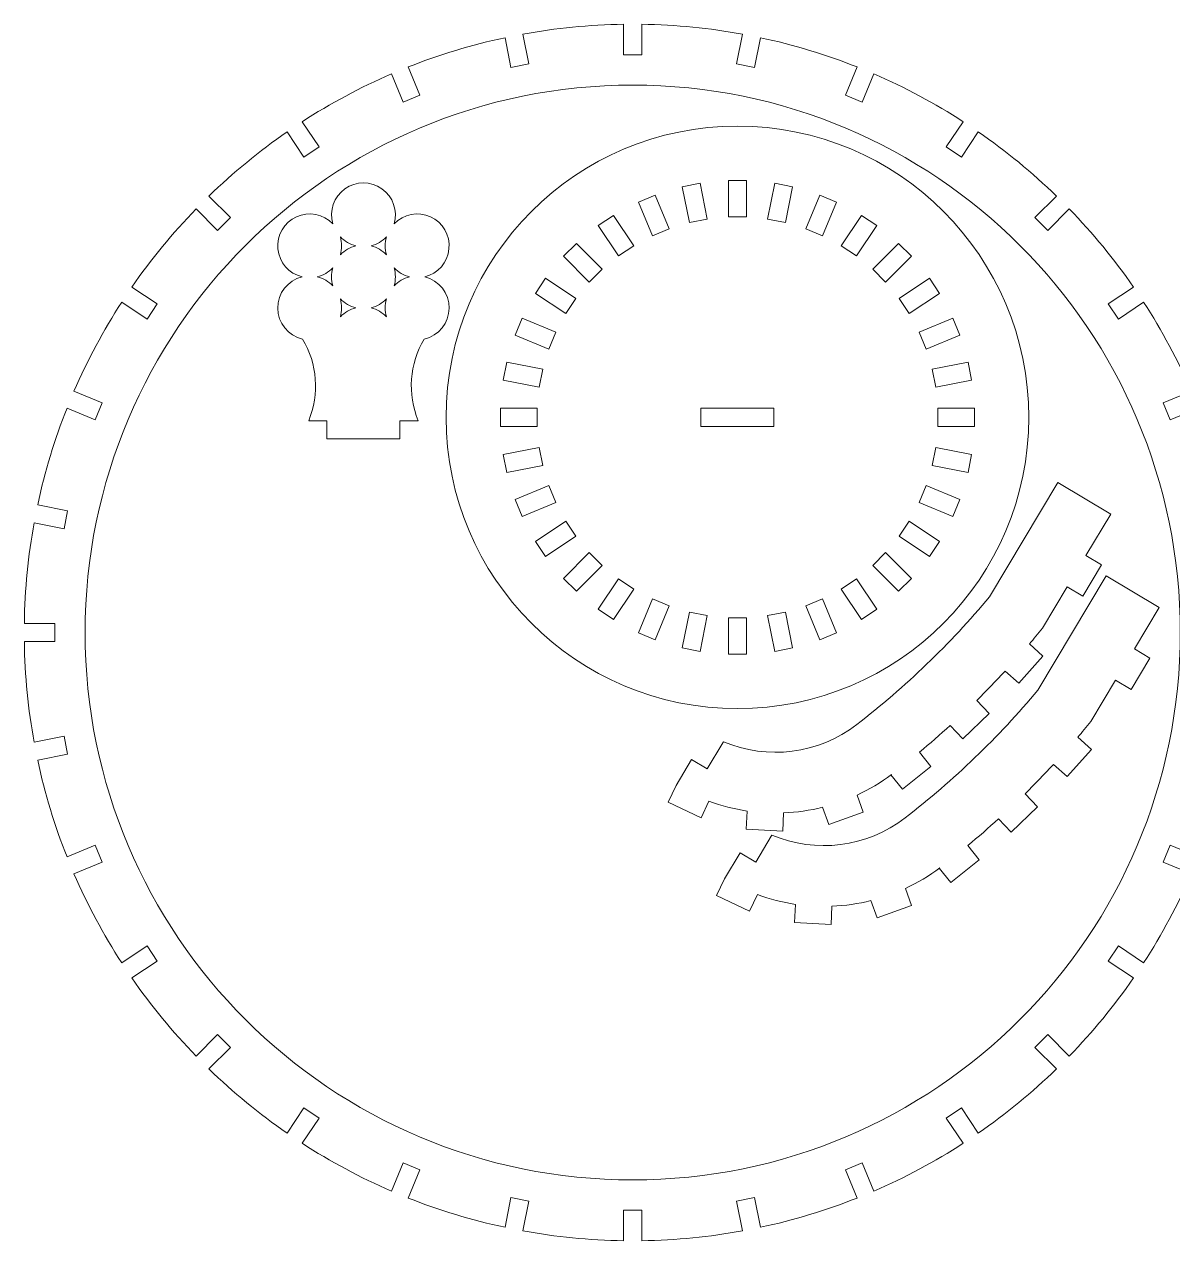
# Model space of a CAD drawing. Header units: millimetres. Extents: x -400 to 400, y -200 to 200.
# Drawn here: x -399.6 to -210.8, y -200.5 to -0.5 of the extents above; entities that cross this region are included whole.
import ezdxf

# ---------------------------------------------------------------- set-up
doc = ezdxf.new("R2010")
doc.units = ezdxf.units.MM
doc.header["$MEASUREMENT"] = 0
doc.layers.add('Camada 1', color=7, linetype='Continuous')

msp = doc.modelspace()

# ---------------------------------------------------------------- linework, layer by layer
at = {"layer": 'Camada 1', "lineweight": 20}
for points, knots in [([(-259.9249, -8.6344), (-259.9249, -8.6344), (-261.8439, -13.2672), (-261.8439, -13.2672), (-261.8439, -13.2672), (-261.8439, -13.2672), (-264.6155, -12.1191), (-264.6155, -12.1191), (-264.6155, -12.1191), (-264.6155, -12.1191), (-262.6961, -7.4853), (-262.6961, -7.4853), (-262.6961, -7.4853), (-267.8049, -5.4567), (-273.1205, -3.8369), (-278.6025, -2.6664), (-278.6025, -2.6664), (-278.6025, -2.6664), (-279.5798, -7.5798), (-279.5798, -7.5798), (-279.5798, -7.5798), (-279.5798, -7.5798), (-282.5222, -6.9945), (-282.5222, -6.9945), (-282.5222, -6.9945), (-282.5222, -6.9945), (-281.5455, -2.0843), (-281.5455, -2.0843), (-281.5455, -2.0843), (-286.9209, -1.1051), (-292.4462, -0.5555), (-298.0846, -0.4726), (-298.0846, -0.4726), (-298.0846, -0.4726), (-298.0846, -5.4618), (-298.0846, -5.4618), (-298.0846, -5.4618), (-298.0846, -5.4618), (-301.0846, -5.4618), (-301.0846, -5.4618), (-301.0846, -5.4618), (-301.0846, -5.4618), (-301.0846, -0.4726), (-301.0846, -0.4726), (-301.0846, -0.4726), (-306.7229, -0.5555), (-312.2482, -1.1051), (-317.6236, -2.0843), (-317.6236, -2.0843), (-317.6236, -2.0843), (-316.6469, -6.9945), (-316.6469, -6.9945), (-316.6469, -6.9945), (-316.6469, -6.9945), (-319.5893, -7.5798), (-319.5893, -7.5798), (-319.5893, -7.5798), (-319.5893, -7.5798), (-320.5666, -2.6665), (-320.5666, -2.6665), (-320.5666, -2.6665), (-326.0487, -3.8369), (-331.3642, -5.4567), (-336.473, -7.4853), (-336.473, -7.4853), (-336.473, -7.4853), (-334.5536, -12.1192), (-334.5536, -12.1192), (-334.5536, -12.1192), (-334.5536, -12.1192), (-337.3252, -13.2672), (-337.3252, -13.2672), (-337.3252, -13.2672), (-337.3252, -13.2672), (-339.2442, -8.6345), (-339.2442, -8.6345), (-339.2442, -8.6345), (-344.3635, -10.8485), (-349.2613, -13.4781), (-353.8948, -16.4807), (-353.8948, -16.4807), (-353.8948, -16.4807), (-351.1164, -20.6388), (-351.1164, -20.6388), (-351.1164, -20.6388), (-351.1164, -20.6388), (-353.6108, -22.3055), (-353.6108, -22.3055), (-353.6108, -22.3055), (-353.6108, -22.3055), (-356.3876, -18.1497), (-356.3876, -18.1497), (-356.3876, -18.1497), (-360.9578, -21.3095), (-365.252, -24.8401), (-369.2267, -28.6981), (-369.2267, -28.6981), (-369.2267, -28.6981), (-365.6989, -32.2259), (-365.6989, -32.2259), (-365.6989, -32.2259), (-365.6989, -32.2259), (-367.8202, -34.3473), (-367.8202, -34.3473), (-367.8202, -34.3473), (-367.8202, -34.3473), (-371.3481, -30.8195), (-371.3481, -30.8195), (-371.3481, -30.8195), (-375.206, -34.7942), (-378.7367, -39.0884), (-381.8965, -43.6586), (-381.8965, -43.6586), (-381.8965, -43.6586), (-377.7407, -46.4354), (-377.7407, -46.4354), (-377.7407, -46.4354), (-377.7407, -46.4354), (-379.4074, -48.9298), (-379.4074, -48.9298), (-379.4074, -48.9298), (-379.4074, -48.9298), (-383.5655, -46.1515), (-383.5655, -46.1515), (-383.5655, -46.1515), (-386.5681, -50.785), (-389.1977, -55.6827), (-391.4117, -60.802), (-391.4117, -60.802), (-391.4117, -60.802), (-386.7789, -62.721), (-386.7789, -62.721), (-386.7789, -62.721), (-386.7789, -62.721), (-387.927, -65.4926), (-387.927, -65.4926), (-387.927, -65.4926), (-387.927, -65.4926), (-392.5608, -63.5732), (-392.5608, -63.5732), (-392.5608, -63.5732), (-394.5894, -68.682), (-396.2092, -73.9976), (-397.3797, -79.4796), (-397.3797, -79.4796), (-397.3797, -79.4796), (-392.4663, -80.4569), (-392.4663, -80.4569), (-392.4663, -80.4569), (-392.4663, -80.4569), (-393.0516, -83.3993), (-393.0516, -83.3993), (-393.0516, -83.3993), (-393.0516, -83.3993), (-397.9618, -82.4226), (-397.9618, -82.4226), (-397.9618, -82.4226), (-398.941, -87.798), (-399.4906, -93.3233), (-399.5735, -98.9617), (-399.5735, -98.9617), (-399.5735, -98.9617), (-394.5843, -98.9617), (-394.5843, -98.9617), (-394.5843, -98.9617), (-394.5843, -98.9617), (-394.5843, -101.9617), (-394.5843, -101.9617), (-394.5843, -101.9617), (-394.5843, -101.9617), (-399.5735, -101.9617), (-399.5735, -101.9617), (-399.5735, -101.9617), (-399.4906, -107.6), (-398.941, -113.1253), (-397.9618, -118.5007), (-397.9618, -118.5007), (-397.9618, -118.5007), (-393.0516, -117.524), (-393.0516, -117.524), (-393.0516, -117.524), (-393.0516, -117.524), (-392.4663, -120.4664), (-392.4663, -120.4664), (-392.4663, -120.4664), (-392.4663, -120.4664), (-397.3796, -121.4437), (-397.3796, -121.4437), (-397.3796, -121.4437), (-396.2092, -126.9258), (-394.5894, -132.2413), (-392.5608, -137.3501), (-392.5608, -137.3501), (-392.5608, -137.3501), (-387.9269, -135.4307), (-387.9269, -135.4307), (-387.9269, -135.4307), (-387.9269, -135.4307), (-386.7789, -138.2023), (-386.7789, -138.2023), (-386.7789, -138.2023), (-386.7789, -138.2023), (-391.4116, -140.1213), (-391.4116, -140.1213), (-391.4116, -140.1213), (-389.1976, -145.2406), (-386.568, -150.1384), (-383.5654, -154.7719), (-383.5654, -154.7719), (-383.5654, -154.7719), (-379.4073, -151.9935), (-379.4073, -151.9935), (-379.4073, -151.9935), (-379.4073, -151.9935), (-377.7406, -154.4879), (-377.7406, -154.4879), (-377.7406, -154.4879), (-377.7406, -154.4879), (-381.8964, -157.2647), (-381.8964, -157.2647), (-381.8964, -157.2647), (-378.7366, -161.8349), (-375.206, -166.1291), (-371.348, -170.1038), (-371.348, -170.1038), (-371.348, -170.1038), (-367.8202, -166.576), (-367.8202, -166.576), (-367.8202, -166.576), (-367.8202, -166.576), (-365.6988, -168.6973), (-365.6988, -168.6973), (-365.6988, -168.6973), (-365.6988, -168.6973), (-369.2266, -172.2252), (-369.2266, -172.2252), (-369.2266, -172.2252), (-365.2519, -176.0831), (-360.9577, -179.6138), (-356.3875, -182.7736), (-356.3875, -182.7736), (-356.3875, -182.7736), (-353.6107, -178.6178), (-353.6107, -178.6178), (-353.6107, -178.6178), (-353.6107, -178.6178), (-351.1163, -180.2845), (-351.1163, -180.2845), (-351.1163, -180.2845), (-351.1163, -180.2845), (-353.8946, -184.4426), (-353.8946, -184.4426), (-353.8946, -184.4426), (-349.2611, -187.4452), (-344.3634, -190.0748), (-339.2441, -192.2888), (-339.2441, -192.2888), (-339.2441, -192.2888), (-337.3251, -187.656), (-337.3251, -187.656), (-337.3251, -187.656), (-337.3251, -187.656), (-334.5535, -188.8041), (-334.5535, -188.8041), (-334.5535, -188.8041), (-334.5535, -188.8041), (-336.4729, -193.4379), (-336.4729, -193.4379), (-336.4729, -193.4379), (-331.3641, -195.4665), (-326.0485, -197.0863), (-320.5665, -198.2568), (-320.5665, -198.2568), (-320.5665, -198.2568), (-319.5892, -193.3434), (-319.5892, -193.3434), (-319.5892, -193.3434), (-319.5892, -193.3434), (-316.6468, -193.9287), (-316.6468, -193.9287), (-316.6468, -193.9287), (-316.6468, -193.9287), (-317.6235, -198.8389), (-317.6235, -198.8389), (-317.6235, -198.8389), (-312.2481, -199.8181), (-306.7228, -200.3677), (-301.0844, -200.4506), (-301.0844, -200.4506), (-301.0844, -200.4506), (-301.0844, -195.4614), (-301.0844, -195.4614), (-301.0844, -195.4614), (-301.0844, -195.4614), (-298.0844, -195.4614), (-298.0844, -195.4614), (-298.0844, -195.4614), (-298.0844, -195.4614), (-298.0844, -200.4506), (-298.0844, -200.4506), (-298.0844, -200.4506), (-292.4461, -200.3677), (-286.9208, -199.8181), (-281.5454, -198.8389), (-281.5454, -198.8389), (-281.5454, -198.8389), (-282.5221, -193.9287), (-282.5221, -193.9287), (-282.5221, -193.9287), (-282.5221, -193.9287), (-279.5797, -193.3434), (-279.5797, -193.3434), (-279.5797, -193.3434), (-279.5797, -193.3434), (-278.6024, -198.2567), (-278.6024, -198.2567), (-278.6024, -198.2567), (-273.1203, -197.0863), (-267.8048, -195.4665), (-262.696, -193.4379), (-262.696, -193.4379), (-262.696, -193.4379), (-264.6154, -188.804), (-264.6154, -188.804), (-264.6154, -188.804), (-264.6154, -188.804), (-261.8438, -187.656), (-261.8438, -187.656), (-261.8438, -187.656), (-261.8438, -187.656), (-259.9248, -192.2887), (-259.9248, -192.2887), (-259.9248, -192.2887), (-254.8055, -190.0747), (-249.9077, -187.4451), (-245.2742, -184.4425), (-245.2742, -184.4425), (-245.2742, -184.4425), (-248.0526, -180.2844), (-248.0526, -180.2844), (-248.0526, -180.2844), (-248.0526, -180.2844), (-245.5582, -178.6177), (-245.5582, -178.6177), (-245.5582, -178.6177), (-245.5582, -178.6177), (-242.7814, -182.7735), (-242.7814, -182.7735), (-242.7814, -182.7735), (-238.2112, -179.6137), (-233.917, -176.0831), (-229.9423, -172.2251), (-229.9423, -172.2251), (-229.9423, -172.2251), (-233.4701, -168.6973), (-233.4701, -168.6973), (-233.4701, -168.6973), (-233.4701, -168.6973), (-231.3488, -166.5759), (-231.3488, -166.5759), (-231.3488, -166.5759), (-231.3488, -166.5759), (-227.8209, -170.1037), (-227.8209, -170.1037), (-227.8209, -170.1037), (-223.963, -166.129), (-220.4323, -161.8348), (-217.2725, -157.2646), (-217.2725, -157.2646), (-217.2725, -157.2646), (-221.4283, -154.4878), (-221.4283, -154.4878), (-221.4283, -154.4878), (-221.4283, -154.4878), (-219.7616, -151.9934), (-219.7616, -151.9934), (-219.7616, -151.9934), (-219.7616, -151.9934), (-215.6035, -154.7717), (-215.6035, -154.7717), (-215.6035, -154.7717), (-212.6009, -150.1382), (-209.9713, -145.2405), (-207.7573, -140.1212), (-207.7573, -140.1212), (-207.7573, -140.1212), (-212.3901, -138.2022), (-212.3901, -138.2022), (-212.3901, -138.2022), (-212.3901, -138.2022), (-211.242, -135.4306), (-211.242, -135.4306), (-211.242, -135.4306), (-211.242, -135.4306), (-206.6082, -137.35), (-206.6082, -137.35), (-206.6082, -137.35), (-204.5796, -132.2412), (-202.9598, -126.9256), (-201.7893, -121.4436), (-201.7893, -121.4436), (-201.7893, -121.4436), (-206.7027, -120.4663), (-206.7027, -120.4663), (-206.7027, -120.4663), (-206.7027, -120.4663), (-206.1174, -117.5239), (-206.1174, -117.5239), (-206.1174, -117.5239), (-206.1174, -117.5239), (-201.2072, -118.5006), (-201.2072, -118.5006), (-201.2072, -118.5006), (-200.228, -113.1252), (-199.6784, -107.5999), (-199.5955, -101.9615), (-199.5955, -101.9615), (-199.5955, -101.9615), (-204.5847, -101.9615), (-204.5847, -101.9615), (-204.5847, -101.9615), (-204.5847, -101.9615), (-204.5847, -98.9615), (-204.5847, -98.9615), (-204.5847, -98.9615), (-204.5847, -98.9615), (-199.5955, -98.9615), (-199.5955, -98.9615), (-199.5955, -98.9615), (-199.6784, -93.3232), (-200.228, -87.7979), (-201.2072, -82.4225), (-201.2072, -82.4225), (-201.2072, -82.4225), (-206.1174, -83.3992), (-206.1174, -83.3992), (-206.1174, -83.3992), (-206.1174, -83.3992), (-206.7027, -80.4568), (-206.7027, -80.4568), (-206.7027, -80.4568), (-206.7027, -80.4568), (-201.7894, -79.4795), (-201.7894, -79.4795), (-201.7894, -79.4795), (-202.9598, -73.9974), (-204.5796, -68.6819), (-206.6082, -63.5731), (-206.6082, -63.5731), (-206.6082, -63.5731), (-211.2421, -65.4925), (-211.2421, -65.4925), (-211.2421, -65.4925), (-211.2421, -65.4925), (-212.3901, -62.7209), (-212.3901, -62.7209), (-212.3901, -62.7209), (-212.3901, -62.7209), (-207.7574, -60.8019), (-207.7574, -60.8019), (-207.7574, -60.8019), (-209.9714, -55.6826), (-212.601, -50.7848), (-215.6036, -46.1513), (-215.6036, -46.1513), (-215.6036, -46.1513), (-219.7617, -48.9297), (-219.7617, -48.9297), (-219.7617, -48.9297), (-219.7617, -48.9297), (-221.4284, -46.4353), (-221.4284, -46.4353), (-221.4284, -46.4353), (-221.4284, -46.4353), (-217.2726, -43.6585), (-217.2726, -43.6585), (-217.2726, -43.6585), (-220.4324, -39.0883), (-223.963, -34.7941), (-227.821, -30.8194), (-227.821, -30.8194), (-227.821, -30.8194), (-231.3488, -34.3472), (-231.3488, -34.3472), (-231.3488, -34.3472), (-231.3488, -34.3472), (-233.4702, -32.2259), (-233.4702, -32.2259), (-233.4702, -32.2259), (-233.4702, -32.2259), (-229.9424, -28.698), (-229.9424, -28.698), (-229.9424, -28.698), (-233.9171, -24.8401), (-238.2113, -21.3094), (-242.7815, -18.1496), (-242.7815, -18.1496), (-242.7815, -18.1496), (-245.5583, -22.3054), (-245.5583, -22.3054), (-245.5583, -22.3054), (-245.5583, -22.3054), (-248.0527, -20.6387), (-248.0527, -20.6387), (-248.0527, -20.6387), (-248.0527, -20.6387), (-245.2744, -16.4806), (-245.2744, -16.4806), (-245.2744, -16.4806), (-249.9079, -13.478), (-254.8056, -10.8484), (-259.9249, -8.6344)], [0, 0, 0, 0, 0.00775194, 0.00775194, 0.00775194, 0.00775194, 0.01550388, 0.01550388, 0.01550388, 0.01550388, 0.02325581, 0.02325581, 0.02325581, 0.02325581, 0.03100775, 0.03100775, 0.03100775, 0.03100775, 0.03875969, 0.03875969, 0.03875969, 0.03875969, 0.04651163, 0.04651163, 0.04651163, 0.04651163, 0.05426357, 0.05426357, 0.05426357, 0.05426357, 0.0620155, 0.0620155, 0.0620155, 0.0620155, 0.06976744, 0.06976744, 0.06976744, 0.06976744, 0.07751938, 0.07751938, 0.07751938, 0.07751938, 0.08527132, 0.08527132, 0.08527132, 0.08527132, 0.09302326, 0.09302326, 0.09302326, 0.09302326, 0.10077519, 0.10077519, 0.10077519, 0.10077519, 0.10852713, 0.10852713, 0.10852713, 0.10852713, 0.11627907, 0.11627907, 0.11627907, 0.11627907, 0.12403101, 0.12403101, 0.12403101, 0.12403101, 0.13178295, 0.13178295, 0.13178295, 0.13178295, 0.13953488, 0.13953488, 0.13953488, 0.13953488, 0.14728682, 0.14728682, 0.14728682, 0.14728682, 0.15503876, 0.15503876, 0.15503876, 0.15503876, 0.1627907, 0.1627907, 0.1627907, 0.1627907, 0.17054264, 0.17054264, 0.17054264, 0.17054264, 0.17829457, 0.17829457, 0.17829457, 0.17829457, 0.18604651, 0.18604651, 0.18604651, 0.18604651, 0.19379845, 0.19379845, 0.19379845, 0.19379845, 0.20155039, 0.20155039, 0.20155039, 0.20155039, 0.20930233, 0.20930233, 0.20930233, 0.20930233, 0.21705426, 0.21705426, 0.21705426, 0.21705426, 0.2248062, 0.2248062, 0.2248062, 0.2248062, 0.23255814, 0.23255814, 0.23255814, 0.23255814, 0.24031008, 0.24031008, 0.24031008, 0.24031008, 0.24806202, 0.24806202, 0.24806202, 0.24806202, 0.25581395, 0.25581395, 0.25581395, 0.25581395, 0.26356589, 0.26356589, 0.26356589, 0.26356589, 0.27131783, 0.27131783, 0.27131783, 0.27131783, 0.27906977, 0.27906977, 0.27906977, 0.27906977, 0.28682171, 0.28682171, 0.28682171, 0.28682171, 0.29457364, 0.29457364, 0.29457364, 0.29457364, 0.30232558, 0.30232558, 0.30232558, 0.30232558, 0.31007752, 0.31007752, 0.31007752, 0.31007752, 0.31782946, 0.31782946, 0.31782946, 0.31782946, 0.3255814, 0.3255814, 0.3255814, 0.3255814, 0.33333333, 0.33333333, 0.33333333, 0.33333333, 0.34108527, 0.34108527, 0.34108527, 0.34108527, 0.34883721, 0.34883721, 0.34883721, 0.34883721, 0.35658915, 0.35658915, 0.35658915, 0.35658915, 0.36434109, 0.36434109, 0.36434109, 0.36434109, 0.37209302, 0.37209302, 0.37209302, 0.37209302, 0.37984496, 0.37984496, 0.37984496, 0.37984496, 0.3875969, 0.3875969, 0.3875969, 0.3875969, 0.39534884, 0.39534884, 0.39534884, 0.39534884, 0.40310078, 0.40310078, 0.40310078, 0.40310078, 0.41085271, 0.41085271, 0.41085271, 0.41085271, 0.41860465, 0.41860465, 0.41860465, 0.41860465, 0.42635659, 0.42635659, 0.42635659, 0.42635659, 0.43410853, 0.43410853, 0.43410853, 0.43410853, 0.44186047, 0.44186047, 0.44186047, 0.44186047, 0.4496124, 0.4496124, 0.4496124, 0.4496124, 0.45736434, 0.45736434, 0.45736434, 0.45736434, 0.46511628, 0.46511628, 0.46511628, 0.46511628, 0.47286822, 0.47286822, 0.47286822, 0.47286822, 0.48062016, 0.48062016, 0.48062016, 0.48062016, 0.48837209, 0.48837209, 0.48837209, 0.48837209, 0.49612403, 0.49612403, 0.49612403, 0.49612403, 0.50387597, 0.50387597, 0.50387597, 0.50387597, 0.51162791, 0.51162791, 0.51162791, 0.51162791, 0.51937984, 0.51937984, 0.51937984, 0.51937984, 0.52713178, 0.52713178, 0.52713178, 0.52713178, 0.53488372, 0.53488372, 0.53488372, 0.53488372, 0.54263566, 0.54263566, 0.54263566, 0.54263566, 0.5503876, 0.5503876, 0.5503876, 0.5503876, 0.55813953, 0.55813953, 0.55813953, 0.55813953, 0.56589147, 0.56589147, 0.56589147, 0.56589147, 0.57364341, 0.57364341, 0.57364341, 0.57364341, 0.58139535, 0.58139535, 0.58139535, 0.58139535, 0.58914729, 0.58914729, 0.58914729, 0.58914729, 0.59689922, 0.59689922, 0.59689922, 0.59689922, 0.60465116, 0.60465116, 0.60465116, 0.60465116, 0.6124031, 0.6124031, 0.6124031, 0.6124031, 0.62015504, 0.62015504, 0.62015504, 0.62015504, 0.62790698, 0.62790698, 0.62790698, 0.62790698, 0.63565891, 0.63565891, 0.63565891, 0.63565891, 0.64341085, 0.64341085, 0.64341085, 0.64341085, 0.65116279, 0.65116279, 0.65116279, 0.65116279, 0.65891473, 0.65891473, 0.65891473, 0.65891473, 0.66666667, 0.66666667, 0.66666667, 0.66666667, 0.6744186, 0.6744186, 0.6744186, 0.6744186, 0.68217054, 0.68217054, 0.68217054, 0.68217054, 0.68992248, 0.68992248, 0.68992248, 0.68992248, 0.69767442, 0.69767442, 0.69767442, 0.69767442, 0.70542636, 0.70542636, 0.70542636, 0.70542636, 0.71317829, 0.71317829, 0.71317829, 0.71317829, 0.72093023, 0.72093023, 0.72093023, 0.72093023, 0.72868217, 0.72868217, 0.72868217, 0.72868217, 0.73643411, 0.73643411, 0.73643411, 0.73643411, 0.74418605, 0.74418605, 0.74418605, 0.74418605, 0.75193798, 0.75193798, 0.75193798, 0.75193798, 0.75968992, 0.75968992, 0.75968992, 0.75968992, 0.76744186, 0.76744186, 0.76744186, 0.76744186, 0.7751938, 0.7751938, 0.7751938, 0.7751938, 0.78294574, 0.78294574, 0.78294574, 0.78294574, 0.79069767, 0.79069767, 0.79069767, 0.79069767, 0.79844961, 0.79844961, 0.79844961, 0.79844961, 0.80620155, 0.80620155, 0.80620155, 0.80620155, 0.81395349, 0.81395349, 0.81395349, 0.81395349, 0.82170543, 0.82170543, 0.82170543, 0.82170543, 0.82945736, 0.82945736, 0.82945736, 0.82945736, 0.8372093, 0.8372093, 0.8372093, 0.8372093, 0.84496124, 0.84496124, 0.84496124, 0.84496124, 0.85271318, 0.85271318, 0.85271318, 0.85271318, 0.86046512, 0.86046512, 0.86046512, 0.86046512, 0.86821705, 0.86821705, 0.86821705, 0.86821705, 0.87596899, 0.87596899, 0.87596899, 0.87596899, 0.88372093, 0.88372093, 0.88372093, 0.88372093, 0.89147287, 0.89147287, 0.89147287, 0.89147287, 0.89922481, 0.89922481, 0.89922481, 0.89922481, 0.90697674, 0.90697674, 0.90697674, 0.90697674, 0.91472868, 0.91472868, 0.91472868, 0.91472868, 0.92248062, 0.92248062, 0.92248062, 0.92248062, 0.93023256, 0.93023256, 0.93023256, 0.93023256, 0.9379845, 0.9379845, 0.9379845, 0.9379845, 0.94573643, 0.94573643, 0.94573643, 0.94573643, 0.95348837, 0.95348837, 0.95348837, 0.95348837, 0.96124031, 0.96124031, 0.96124031, 0.96124031, 0.96899225, 0.96899225, 0.96899225, 0.96899225, 0.97674419, 0.97674419, 0.97674419, 0.97674419, 0.98449612, 0.98449612, 0.98449612, 0.98449612, 1, 1, 1, 1]), ([(-299.5845, -10.4616), (-249.8787, -10.4616), (-209.5845, -50.7558), (-209.5845, -100.4616), (-209.5845, -100.4616), (-209.5845, -150.1674), (-249.8787, -190.4616), (-299.5845, -190.4616), (-299.5845, -190.4616), (-349.2903, -190.4616), (-389.5845, -150.1674), (-389.5845, -100.4616), (-389.5845, -100.4616), (-389.5845, -50.7558), (-349.2903, -10.4616), (-299.5845, -10.4616)], [0, 0, 0, 0, 0.2, 0.2, 0.2, 0.2, 0.4, 0.4, 0.4, 0.4, 0.6, 0.6, 0.6, 0.6, 1, 1, 1, 1]), ([(-282.3627, -112.9755), (-255.9167, -112.9756), (-234.4778, -91.537), (-234.4777, -65.0907), (-234.4777, -65.0907), (-234.4777, -38.6448), (-255.9164, -17.206), (-282.3624, -17.206), (-282.3624, -17.206), (-308.8084, -17.2059), (-330.2472, -38.6446), (-330.2472, -65.0906), (-330.2472, -65.0906), (-330.2473, -91.5366), (-308.8086, -112.9754), (-282.3627, -112.9755)], [0, 0, 0, 0, 0.2, 0.2, 0.2, 0.2, 0.4, 0.4, 0.4, 0.4, 0.6, 0.6, 0.6, 0.6, 1, 1, 1, 1]), ([(-340.7947, -27.5141), (-342.6164, -26.2183), (-345.0589, -26.2183), (-346.8807, -27.5141), (-346.8807, -27.5141), (-348.7024, -28.8099), (-349.5038, -31.1171), (-348.8774, -33.2632), (-348.8774, -33.2632), (-350.4228, -31.6477), (-352.8216, -31.1881), (-354.8547, -32.1179), (-354.8547, -32.1179), (-356.8877, -33.0477), (-358.109, -35.1629), (-357.8977, -37.3885), (-357.8977, -37.3885), (-357.6864, -39.6141), (-356.0889, -41.4617), (-353.9172, -41.9923), (-353.9172, -41.9923), (-356.2824, -42.5701), (-357.9399, -44.6984), (-357.921, -47.1331), (-357.921, -47.1331), (-357.9021, -49.5677), (-356.2116, -51.6699), (-353.8377, -52.211), (-353.8377, -52.211), (-351.4009, -56.2777), (-351.0301, -61.2571), (-352.8377, -65.6398), (-352.8377, -65.6398), (-352.8377, -65.6398), (-349.8377, -65.6398), (-349.8377, -65.6398), (-349.8377, -65.6398), (-349.8377, -65.6398), (-349.8377, -68.6398), (-349.8377, -68.6398), (-349.8377, -68.6398), (-349.8377, -68.6398), (-337.8377, -68.6398), (-337.8377, -68.6398), (-337.8377, -68.6398), (-337.8377, -68.6398), (-337.8377, -65.6398), (-337.8377, -65.6398), (-337.8377, -65.6398), (-337.8377, -65.6398), (-334.8378, -65.6398), (-334.8378, -65.6398), (-334.8378, -65.6398), (-336.6454, -61.257), (-336.2746, -56.2777), (-333.8378, -52.2109), (-333.8378, -52.2109), (-331.4639, -51.6699), (-329.7734, -49.5677), (-329.7545, -47.1331), (-329.7545, -47.1331), (-329.7356, -44.6984), (-331.3931, -42.5701), (-333.7583, -41.9923), (-333.7583, -41.9923), (-331.5866, -41.4617), (-329.9892, -39.6141), (-329.7778, -37.3885), (-329.7778, -37.3885), (-329.5665, -35.1629), (-330.7878, -33.0477), (-332.8208, -32.1179), (-332.8208, -32.1179), (-334.8539, -31.1881), (-337.2526, -31.6477), (-338.798, -33.2632), (-338.798, -33.2632), (-338.1716, -31.1172), (-338.973, -28.8099), (-340.7947, -27.5141)], [0, 0, 0, 0, 0.04761905, 0.04761905, 0.04761905, 0.04761905, 0.0952381, 0.0952381, 0.0952381, 0.0952381, 0.14285714, 0.14285714, 0.14285714, 0.14285714, 0.19047619, 0.19047619, 0.19047619, 0.19047619, 0.23809524, 0.23809524, 0.23809524, 0.23809524, 0.28571429, 0.28571429, 0.28571429, 0.28571429, 0.33333333, 0.33333333, 0.33333333, 0.33333333, 0.38095238, 0.38095238, 0.38095238, 0.38095238, 0.42857143, 0.42857143, 0.42857143, 0.42857143, 0.47619048, 0.47619048, 0.47619048, 0.47619048, 0.52380952, 0.52380952, 0.52380952, 0.52380952, 0.57142857, 0.57142857, 0.57142857, 0.57142857, 0.61904762, 0.61904762, 0.61904762, 0.61904762, 0.66666667, 0.66666667, 0.66666667, 0.66666667, 0.71428571, 0.71428571, 0.71428571, 0.71428571, 0.76190476, 0.76190476, 0.76190476, 0.76190476, 0.80952381, 0.80952381, 0.80952381, 0.80952381, 0.85714286, 0.85714286, 0.85714286, 0.85714286, 0.9047619, 0.9047619, 0.9047619, 0.9047619, 1, 1, 1, 1]), ([(-287.318, -32.4887), (-287.318, -32.4887), (-290.2603, -33.074), (-290.2603, -33.074), (-290.2603, -33.074), (-290.2603, -33.074), (-291.4309, -27.1893), (-291.4309, -27.1893), (-291.4309, -27.1893), (-291.4309, -27.1893), (-288.4885, -26.604), (-288.4885, -26.604), (-288.4885, -26.604), (-288.4885, -26.604), (-287.318, -32.4887), (-287.318, -32.4887)], [0, 0, 0, 0, 0.2, 0.2, 0.2, 0.2, 0.4, 0.4, 0.4, 0.4, 0.6, 0.6, 0.6, 0.6, 1, 1, 1, 1]), ([(-280.8625, -26.1484), (-280.8625, -26.1484), (-280.8625, -32.1484), (-280.8625, -32.1484), (-280.8625, -32.1484), (-280.8625, -32.1484), (-283.8624, -32.1484), (-283.8624, -32.1484), (-283.8624, -32.1484), (-283.8624, -32.1484), (-283.8624, -26.1484), (-283.8624, -26.1484), (-283.8624, -26.1484), (-283.8624, -26.1484), (-280.8625, -26.1484), (-280.8625, -26.1484)], [0, 0, 0, 0, 0.2, 0.2, 0.2, 0.2, 0.4, 0.4, 0.4, 0.4, 0.6, 0.6, 0.6, 0.6, 1, 1, 1, 1]), ([(-274.4646, -33.074), (-274.4646, -33.074), (-277.4069, -32.4887), (-277.4069, -32.4887), (-277.4069, -32.4887), (-277.4069, -32.4887), (-276.2364, -26.604), (-276.2364, -26.604), (-276.2364, -26.604), (-276.2364, -26.604), (-273.294, -27.1893), (-273.294, -27.1893), (-273.294, -27.1893), (-273.294, -27.1893), (-274.4646, -33.074), (-274.4646, -33.074)], [0, 0, 0, 0, 0.2, 0.2, 0.2, 0.2, 0.4, 0.4, 0.4, 0.4, 0.6, 0.6, 0.6, 0.6, 1, 1, 1, 1]), ([(-293.5831, -34.082), (-293.5831, -34.082), (-296.3547, -35.23), (-296.3547, -35.23), (-296.3547, -35.23), (-296.3547, -35.23), (-298.6508, -29.6867), (-298.6508, -29.6867), (-298.6508, -29.6867), (-298.6508, -29.6867), (-295.8792, -28.5387), (-295.8792, -28.5387), (-295.8792, -28.5387), (-295.8792, -28.5387), (-293.5831, -34.082), (-293.5831, -34.082)], [0, 0, 0, 0, 0.2, 0.2, 0.2, 0.2, 0.4, 0.4, 0.4, 0.4, 0.6, 0.6, 0.6, 0.6, 1, 1, 1, 1]), ([(-268.3702, -35.23), (-268.3702, -35.23), (-271.1418, -34.082), (-271.1418, -34.082), (-271.1418, -34.082), (-271.1418, -34.082), (-268.8457, -28.5387), (-268.8457, -28.5387), (-268.8457, -28.5387), (-268.8457, -28.5387), (-266.0741, -29.6867), (-266.0741, -29.6867), (-266.0741, -29.6867), (-266.0741, -29.6867), (-268.3702, -35.23), (-268.3702, -35.23)], [0, 0, 0, 0, 0.2, 0.2, 0.2, 0.2, 0.4, 0.4, 0.4, 0.4, 0.6, 0.6, 0.6, 0.6, 1, 1, 1, 1]), ([(-299.417, -36.8668), (-299.417, -36.8668), (-301.9114, -38.5335), (-301.9114, -38.5335), (-301.9114, -38.5335), (-301.9114, -38.5335), (-305.2448, -33.5447), (-305.2448, -33.5447), (-305.2448, -33.5447), (-305.2448, -33.5447), (-302.7504, -31.878), (-302.7504, -31.878), (-302.7504, -31.878), (-302.7504, -31.878), (-299.417, -36.8668), (-299.417, -36.8668)], [0, 0, 0, 0, 0.2, 0.2, 0.2, 0.2, 0.4, 0.4, 0.4, 0.4, 0.6, 0.6, 0.6, 0.6, 1, 1, 1, 1]), ([(-262.8135, -38.5335), (-262.8135, -38.5335), (-265.3079, -36.8668), (-265.3079, -36.8668), (-265.3079, -36.8668), (-265.3079, -36.8668), (-261.9745, -31.878), (-261.9745, -31.878), (-261.9745, -31.878), (-261.9745, -31.878), (-259.4801, -33.5447), (-259.4801, -33.5447), (-259.4801, -33.5447), (-259.4801, -33.5447), (-262.8135, -38.5335), (-262.8135, -38.5335)], [0, 0, 0, 0, 0.2, 0.2, 0.2, 0.2, 0.4, 0.4, 0.4, 0.4, 0.6, 0.6, 0.6, 0.6, 1, 1, 1, 1]), ([(-345.0837, -36.8923), (-346.0558, -37.1298), (-346.9397, -37.6401), (-347.6314, -38.3632), (-347.6314, -38.3632), (-347.3511, -37.4026), (-347.3511, -36.3819), (-347.6314, -35.4213), (-347.6314, -35.4213), (-346.9397, -36.1444), (-346.0558, -36.6548), (-345.0837, -36.8923)], [0, 0, 0, 0, 0.25, 0.25, 0.25, 0.25, 0.5, 0.5, 0.5, 0.5, 1, 1, 1, 1]), ([(-340.044, -38.3632), (-340.7357, -37.6401), (-341.6196, -37.1298), (-342.5917, -36.8923), (-342.5917, -36.8923), (-341.6196, -36.6548), (-340.7357, -36.1444), (-340.044, -35.4213), (-340.044, -35.4213), (-340.3243, -36.3819), (-340.3243, -37.4026), (-340.044, -38.3632)], [0, 0, 0, 0, 0.25, 0.25, 0.25, 0.25, 0.5, 0.5, 0.5, 0.5, 1, 1, 1, 1]), ([(-304.5955, -40.7363), (-304.5955, -40.7363), (-306.7169, -42.8577), (-306.7169, -42.8577), (-306.7169, -42.8577), (-306.7169, -42.8577), (-310.9595, -38.615), (-310.9595, -38.615), (-310.9595, -38.615), (-310.9595, -38.615), (-308.8382, -36.4937), (-308.8382, -36.4937), (-308.8382, -36.4937), (-308.8382, -36.4937), (-304.5955, -40.7363), (-304.5955, -40.7363)], [0, 0, 0, 0, 0.2, 0.2, 0.2, 0.2, 0.4, 0.4, 0.4, 0.4, 0.6, 0.6, 0.6, 0.6, 1, 1, 1, 1]), ([(-258.008, -42.8577), (-258.008, -42.8577), (-260.1294, -40.7363), (-260.1294, -40.7363), (-260.1294, -40.7363), (-260.1294, -40.7363), (-255.8867, -36.4937), (-255.8867, -36.4937), (-255.8867, -36.4937), (-255.8867, -36.4937), (-253.7654, -38.615), (-253.7654, -38.615), (-253.7654, -38.615), (-253.7654, -38.615), (-258.008, -42.8577), (-258.008, -42.8577)], [0, 0, 0, 0, 0.2, 0.2, 0.2, 0.2, 0.4, 0.4, 0.4, 0.4, 0.6, 0.6, 0.6, 0.6, 1, 1, 1, 1]), ([(-348.8774, -43.4632), (-349.5691, -42.7401), (-350.4531, -42.2298), (-351.4252, -41.9923), (-351.4252, -41.9923), (-350.4531, -41.7548), (-349.5691, -41.2444), (-348.8774, -40.5213), (-348.8774, -40.5213), (-349.1578, -41.4819), (-349.1578, -42.5026), (-348.8774, -43.4632)], [0, 0, 0, 0, 0.25, 0.25, 0.25, 0.25, 0.5, 0.5, 0.5, 0.5, 1, 1, 1, 1]), ([(-338.798, -43.4632), (-338.5176, -42.5026), (-338.5176, -41.4819), (-338.798, -40.5213), (-338.798, -40.5213), (-338.1063, -41.2444), (-337.2223, -41.7548), (-336.2503, -41.9923), (-336.2503, -41.9923), (-337.2223, -42.2298), (-338.1063, -42.7401), (-338.798, -43.4632)], [0, 0, 0, 0, 0.25, 0.25, 0.25, 0.25, 0.5, 0.5, 0.5, 0.5, 1, 1, 1, 1]), ([(-308.9197, -45.5418), (-308.9197, -45.5418), (-310.5864, -48.0362), (-310.5864, -48.0362), (-310.5864, -48.0362), (-310.5864, -48.0362), (-315.5752, -44.7028), (-315.5752, -44.7028), (-315.5752, -44.7028), (-315.5752, -44.7028), (-313.9085, -42.2084), (-313.9085, -42.2084), (-313.9085, -42.2084), (-313.9085, -42.2084), (-308.9197, -45.5418), (-308.9197, -45.5418)], [0, 0, 0, 0, 0.2, 0.2, 0.2, 0.2, 0.4, 0.4, 0.4, 0.4, 0.6, 0.6, 0.6, 0.6, 1, 1, 1, 1]), ([(-254.1385, -48.0362), (-254.1385, -48.0362), (-255.8052, -45.5418), (-255.8052, -45.5418), (-255.8052, -45.5418), (-255.8052, -45.5418), (-250.8164, -42.2084), (-250.8164, -42.2084), (-250.8164, -42.2084), (-250.8164, -42.2084), (-249.1497, -44.7028), (-249.1497, -44.7028), (-249.1497, -44.7028), (-249.1497, -44.7028), (-254.1385, -48.0362), (-254.1385, -48.0362)], [0, 0, 0, 0, 0.2, 0.2, 0.2, 0.2, 0.4, 0.4, 0.4, 0.4, 0.6, 0.6, 0.6, 0.6, 1, 1, 1, 1]), ([(-345.0837, -47.0923), (-346.0558, -47.3298), (-346.9397, -47.84), (-347.6314, -48.5631), (-347.6314, -48.5631), (-347.3511, -47.6025), (-347.3511, -46.5819), (-347.6314, -45.6213), (-347.6314, -45.6213), (-346.9397, -46.3444), (-346.0558, -46.8548), (-345.0837, -47.0923)], [0, 0, 0, 0, 0.25, 0.25, 0.25, 0.25, 0.5, 0.5, 0.5, 0.5, 1, 1, 1, 1]), ([(-340.044, -48.5631), (-340.7357, -47.84), (-341.6196, -47.3298), (-342.5917, -47.0923), (-342.5917, -47.0923), (-341.6196, -46.8548), (-340.7357, -46.3444), (-340.044, -45.6213), (-340.044, -45.6213), (-340.3243, -46.5819), (-340.3243, -47.6025), (-340.044, -48.5631)], [0, 0, 0, 0, 0.25, 0.25, 0.25, 0.25, 0.5, 0.5, 0.5, 0.5, 1, 1, 1, 1]), ([(-312.2232, -51.0985), (-312.2232, -51.0985), (-313.3712, -53.8701), (-313.3712, -53.8701), (-313.3712, -53.8701), (-313.3712, -53.8701), (-318.9145, -51.574), (-318.9145, -51.574), (-318.9145, -51.574), (-318.9145, -51.574), (-317.7665, -48.8024), (-317.7665, -48.8024), (-317.7665, -48.8024), (-317.7665, -48.8024), (-312.2232, -51.0985), (-312.2232, -51.0985)], [0, 0, 0, 0, 0.2, 0.2, 0.2, 0.2, 0.4, 0.4, 0.4, 0.4, 0.6, 0.6, 0.6, 0.6, 1, 1, 1, 1]), ([(-251.3537, -53.8701), (-251.3537, -53.8701), (-252.5017, -51.0985), (-252.5017, -51.0985), (-252.5017, -51.0985), (-252.5017, -51.0985), (-246.9584, -48.8024), (-246.9584, -48.8024), (-246.9584, -48.8024), (-246.9584, -48.8024), (-245.8104, -51.574), (-245.8104, -51.574), (-245.8104, -51.574), (-245.8104, -51.574), (-251.3537, -53.8701), (-251.3537, -53.8701)], [0, 0, 0, 0, 0.2, 0.2, 0.2, 0.2, 0.4, 0.4, 0.4, 0.4, 0.6, 0.6, 0.6, 0.6, 1, 1, 1, 1]), ([(-314.3792, -57.1929), (-314.3792, -57.1929), (-314.9645, -60.1352), (-314.9645, -60.1352), (-314.9645, -60.1352), (-314.9645, -60.1352), (-320.8492, -58.9647), (-320.8492, -58.9647), (-320.8492, -58.9647), (-320.8492, -58.9647), (-320.2639, -56.0223), (-320.2639, -56.0223), (-320.2639, -56.0223), (-320.2639, -56.0223), (-314.3792, -57.1929), (-314.3792, -57.1929)], [0, 0, 0, 0, 0.2, 0.2, 0.2, 0.2, 0.4, 0.4, 0.4, 0.4, 0.6, 0.6, 0.6, 0.6, 1, 1, 1, 1]), ([(-249.7604, -60.1352), (-249.7604, -60.1352), (-250.3457, -57.1929), (-250.3457, -57.1929), (-250.3457, -57.1929), (-250.3457, -57.1929), (-244.461, -56.0223), (-244.461, -56.0223), (-244.461, -56.0223), (-244.461, -56.0223), (-243.8757, -58.9647), (-243.8757, -58.9647), (-243.8757, -58.9647), (-243.8757, -58.9647), (-249.7604, -60.1352), (-249.7604, -60.1352)], [0, 0, 0, 0, 0.2, 0.2, 0.2, 0.2, 0.4, 0.4, 0.4, 0.4, 0.6, 0.6, 0.6, 0.6, 1, 1, 1, 1]), ([(-315.3048, -63.5908), (-315.3048, -63.5908), (-315.3048, -66.5907), (-315.3048, -66.5907), (-315.3048, -66.5907), (-315.3048, -66.5907), (-321.3048, -66.5907), (-321.3048, -66.5907), (-321.3048, -66.5907), (-321.3048, -66.5907), (-321.3048, -63.5908), (-321.3048, -63.5908), (-321.3048, -63.5908), (-321.3048, -63.5908), (-315.3048, -63.5908), (-315.3048, -63.5908)], [0, 0, 0, 0, 0.2, 0.2, 0.2, 0.2, 0.4, 0.4, 0.4, 0.4, 0.6, 0.6, 0.6, 0.6, 1, 1, 1, 1]), ([(-276.3625, -63.5908), (-276.3625, -63.5908), (-276.3625, -66.5907), (-276.3625, -66.5907), (-276.3625, -66.5907), (-276.3625, -66.5907), (-288.3624, -66.5907), (-288.3624, -66.5907), (-288.3624, -66.5907), (-288.3624, -66.5907), (-288.3624, -63.5908), (-288.3624, -63.5908), (-288.3624, -63.5908), (-288.3624, -63.5908), (-276.3625, -63.5908), (-276.3625, -63.5908)], [0, 0, 0, 0, 0.2, 0.2, 0.2, 0.2, 0.4, 0.4, 0.4, 0.4, 0.6, 0.6, 0.6, 0.6, 1, 1, 1, 1]), ([(-249.4201, -66.5907), (-249.4201, -66.5907), (-249.4201, -63.5908), (-249.4201, -63.5908), (-249.4201, -63.5908), (-249.4201, -63.5908), (-243.4201, -63.5908), (-243.4201, -63.5908), (-243.4201, -63.5908), (-243.4201, -63.5908), (-243.4201, -66.5907), (-243.4201, -66.5907), (-243.4201, -66.5907), (-243.4201, -66.5907), (-249.4201, -66.5907), (-249.4201, -66.5907)], [0, 0, 0, 0, 0.2, 0.2, 0.2, 0.2, 0.4, 0.4, 0.4, 0.4, 0.6, 0.6, 0.6, 0.6, 1, 1, 1, 1]), ([(-314.3792, -72.9886), (-314.3792, -72.9886), (-320.2639, -74.1592), (-320.2639, -74.1592), (-320.2639, -74.1592), (-320.2639, -74.1592), (-320.8492, -71.2168), (-320.8492, -71.2168), (-320.8492, -71.2168), (-320.8492, -71.2168), (-314.9645, -70.0463), (-314.9645, -70.0463), (-314.9645, -70.0463), (-314.9645, -70.0463), (-314.3792, -72.9886), (-314.3792, -72.9886)], [0, 0, 0, 0, 0.2, 0.2, 0.2, 0.2, 0.4, 0.4, 0.4, 0.4, 0.6, 0.6, 0.6, 0.6, 1, 1, 1, 1]), ([(-249.7604, -70.0463), (-249.7604, -70.0463), (-243.8757, -71.2168), (-243.8757, -71.2168), (-243.8757, -71.2168), (-243.8757, -71.2168), (-244.461, -74.1592), (-244.461, -74.1592), (-244.461, -74.1592), (-244.461, -74.1592), (-250.3457, -72.9886), (-250.3457, -72.9886), (-250.3457, -72.9886), (-250.3457, -72.9886), (-249.7604, -70.0463), (-249.7604, -70.0463)], [0, 0, 0, 0, 0.2, 0.2, 0.2, 0.2, 0.4, 0.4, 0.4, 0.4, 0.6, 0.6, 0.6, 0.6, 1, 1, 1, 1]), ([(-292.4591, -125.6372), (-292.4591, -125.6372), (-289.8918, -121.3466), (-289.8918, -121.3466), (-289.8918, -121.3466), (-289.8918, -121.3466), (-287.3174, -122.887), (-287.3174, -122.887), (-287.3174, -122.887), (-287.3174, -122.887), (-284.7502, -118.5964), (-284.7502, -118.5964), (-284.7502, -118.5964), (-284.7502, -118.5964), (-284.6439, -118.4188), (-284.6439, -118.4188), (-284.6439, -118.4188), (-277.4527, -121.4732), (-269.0734, -120.4697), (-262.7686, -115.6003), (-262.7686, -115.6003), (-254.7462, -109.4046), (-247.4205, -102.3558), (-240.9202, -94.5781), (-240.9202, -94.5781), (-240.9202, -94.5781), (-229.6833, -75.7984), (-229.6833, -75.7984), (-229.6833, -75.7984), (-229.6833, -75.7984), (-221.0025, -80.9926), (-221.0025, -80.9926), (-221.0025, -80.9926), (-221.0025, -80.9926), (-225.0806, -87.8081), (-225.0806, -87.8081), (-225.0806, -87.8081), (-225.0806, -87.8081), (-222.5063, -89.3485), (-222.5063, -89.3485), (-222.5063, -89.3485), (-222.5063, -89.3485), (-225.587, -94.4972), (-225.587, -94.4972), (-225.587, -94.4972), (-225.587, -94.4972), (-228.1613, -92.9568), (-228.1613, -92.9568), (-228.1613, -92.9568), (-228.1613, -92.9568), (-232.2394, -99.7723), (-232.2394, -99.7723), (-232.2394, -99.7723), (-232.9459, -100.636), (-233.662, -101.4917), (-234.3876, -102.3394), (-234.3876, -102.3394), (-234.3876, -102.3394), (-232.148, -104.3354), (-232.148, -104.3354), (-232.148, -104.3354), (-232.148, -104.3354), (-236.14, -108.8146), (-236.14, -108.8146), (-236.14, -108.8146), (-236.14, -108.8146), (-238.3796, -106.8187), (-238.3796, -106.8187), (-238.3796, -106.8187), (-239.8974, -108.4546), (-241.4516, -110.0565), (-243.0409, -111.6233), (-243.0409, -111.6233), (-243.0409, -111.6233), (-240.978, -113.8014), (-240.978, -113.8014), (-240.978, -113.8014), (-240.978, -113.8014), (-245.3344, -117.9272), (-245.3344, -117.9272), (-245.3344, -117.9272), (-245.3344, -117.9272), (-247.3973, -115.749), (-247.3973, -115.749), (-247.3973, -115.749), (-249.048, -117.2509), (-250.732, -118.7157), (-252.4481, -120.1423), (-252.4481, -120.1423), (-252.4481, -120.1423), (-250.5767, -122.4871), (-250.5767, -122.4871), (-250.5767, -122.4871), (-250.5767, -122.4871), (-255.2662, -126.2299), (-255.2662, -126.2299), (-255.2662, -126.2299), (-255.2662, -126.2299), (-257.1376, -123.8851), (-257.1376, -123.8851), (-257.1376, -123.8851), (-257.1376, -123.8851), (-257.029, -123.7984), (-257.029, -123.7984), (-257.029, -123.7984), (-258.7997, -125.1248), (-260.7038, -126.263), (-262.7105, -127.1945), (-262.7105, -127.1945), (-262.7105, -127.1945), (-261.7095, -130.0226), (-261.7095, -130.0226), (-261.7095, -130.0226), (-261.7095, -130.0226), (-267.3656, -132.0248), (-267.3656, -132.0248), (-267.3656, -132.0248), (-267.3656, -132.0248), (-268.3667, -129.1967), (-268.3667, -129.1967), (-268.3667, -129.1967), (-270.4656, -129.7233), (-272.6128, -130.0346), (-274.7749, -130.1257), (-274.7749, -130.1257), (-274.7749, -130.1257), (-274.9317, -133.1215), (-274.9317, -133.1215), (-274.9317, -133.1215), (-274.9317, -133.1215), (-280.9236, -132.808), (-280.9236, -132.808), (-280.9236, -132.808), (-280.9236, -132.808), (-280.7667, -129.812), (-280.7667, -129.812), (-280.7667, -129.812), (-282.9075, -129.4957), (-285.0105, -128.962), (-287.0428, -128.219), (-287.0428, -128.219), (-287.0428, -128.219), (-288.3338, -130.9271), (-288.3338, -130.9271), (-288.3338, -130.9271), (-288.3338, -130.9271), (-293.7499, -128.3453), (-293.7499, -128.3453), (-293.7499, -128.3453), (-293.7499, -128.3453), (-292.4591, -125.6372), (-292.4591, -125.6372)], [0, 0, 0, 0, 0.02564103, 0.02564103, 0.02564103, 0.02564103, 0.05128205, 0.05128205, 0.05128205, 0.05128205, 0.07692308, 0.07692308, 0.07692308, 0.07692308, 0.1025641, 0.1025641, 0.1025641, 0.1025641, 0.12820513, 0.12820513, 0.12820513, 0.12820513, 0.15384615, 0.15384615, 0.15384615, 0.15384615, 0.17948718, 0.17948718, 0.17948718, 0.17948718, 0.20512821, 0.20512821, 0.20512821, 0.20512821, 0.23076923, 0.23076923, 0.23076923, 0.23076923, 0.25641026, 0.25641026, 0.25641026, 0.25641026, 0.28205128, 0.28205128, 0.28205128, 0.28205128, 0.30769231, 0.30769231, 0.30769231, 0.30769231, 0.33333333, 0.33333333, 0.33333333, 0.33333333, 0.35897436, 0.35897436, 0.35897436, 0.35897436, 0.38461538, 0.38461538, 0.38461538, 0.38461538, 0.41025641, 0.41025641, 0.41025641, 0.41025641, 0.43589744, 0.43589744, 0.43589744, 0.43589744, 0.46153846, 0.46153846, 0.46153846, 0.46153846, 0.48717949, 0.48717949, 0.48717949, 0.48717949, 0.51282051, 0.51282051, 0.51282051, 0.51282051, 0.53846154, 0.53846154, 0.53846154, 0.53846154, 0.56410256, 0.56410256, 0.56410256, 0.56410256, 0.58974359, 0.58974359, 0.58974359, 0.58974359, 0.61538462, 0.61538462, 0.61538462, 0.61538462, 0.64102564, 0.64102564, 0.64102564, 0.64102564, 0.66666667, 0.66666667, 0.66666667, 0.66666667, 0.69230769, 0.69230769, 0.69230769, 0.69230769, 0.71794872, 0.71794872, 0.71794872, 0.71794872, 0.74358974, 0.74358974, 0.74358974, 0.74358974, 0.76923077, 0.76923077, 0.76923077, 0.76923077, 0.79487179, 0.79487179, 0.79487179, 0.79487179, 0.82051282, 0.82051282, 0.82051282, 0.82051282, 0.84615385, 0.84615385, 0.84615385, 0.84615385, 0.87179487, 0.87179487, 0.87179487, 0.87179487, 0.8974359, 0.8974359, 0.8974359, 0.8974359, 0.92307692, 0.92307692, 0.92307692, 0.92307692, 0.94871795, 0.94871795, 0.94871795, 0.94871795, 1, 1, 1, 1]), ([(-312.2232, -79.083), (-312.2232, -79.083), (-317.7665, -81.3791), (-317.7665, -81.3791), (-317.7665, -81.3791), (-317.7665, -81.3791), (-318.9145, -78.6075), (-318.9145, -78.6075), (-318.9145, -78.6075), (-318.9145, -78.6075), (-313.3712, -76.3114), (-313.3712, -76.3114), (-313.3712, -76.3114), (-313.3712, -76.3114), (-312.2232, -79.083), (-312.2232, -79.083)], [0, 0, 0, 0, 0.2, 0.2, 0.2, 0.2, 0.4, 0.4, 0.4, 0.4, 0.6, 0.6, 0.6, 0.6, 1, 1, 1, 1]), ([(-251.3537, -76.3114), (-251.3537, -76.3114), (-245.8104, -78.6075), (-245.8104, -78.6075), (-245.8104, -78.6075), (-245.8104, -78.6075), (-246.9584, -81.3791), (-246.9584, -81.3791), (-246.9584, -81.3791), (-246.9584, -81.3791), (-252.5017, -79.083), (-252.5017, -79.083), (-252.5017, -79.083), (-252.5017, -79.083), (-251.3537, -76.3114), (-251.3537, -76.3114)], [0, 0, 0, 0, 0.2, 0.2, 0.2, 0.2, 0.4, 0.4, 0.4, 0.4, 0.6, 0.6, 0.6, 0.6, 1, 1, 1, 1]), ([(-308.9197, -84.6397), (-308.9197, -84.6397), (-313.9085, -87.9731), (-313.9085, -87.9731), (-313.9085, -87.9731), (-313.9085, -87.9731), (-315.5752, -85.4787), (-315.5752, -85.4787), (-315.5752, -85.4787), (-315.5752, -85.4787), (-310.5864, -82.1453), (-310.5864, -82.1453), (-310.5864, -82.1453), (-310.5864, -82.1453), (-308.9197, -84.6397), (-308.9197, -84.6397)], [0, 0, 0, 0, 0.2, 0.2, 0.2, 0.2, 0.4, 0.4, 0.4, 0.4, 0.6, 0.6, 0.6, 0.6, 1, 1, 1, 1]), ([(-254.1385, -82.1453), (-254.1385, -82.1453), (-249.1497, -85.4787), (-249.1497, -85.4787), (-249.1497, -85.4787), (-249.1497, -85.4787), (-250.8164, -87.9731), (-250.8164, -87.9731), (-250.8164, -87.9731), (-250.8164, -87.9731), (-255.8052, -84.6397), (-255.8052, -84.6397), (-255.8052, -84.6397), (-255.8052, -84.6397), (-254.1385, -82.1453), (-254.1385, -82.1453)], [0, 0, 0, 0, 0.2, 0.2, 0.2, 0.2, 0.4, 0.4, 0.4, 0.4, 0.6, 0.6, 0.6, 0.6, 1, 1, 1, 1]), ([(-304.5955, -89.4452), (-304.5955, -89.4452), (-308.8382, -93.6878), (-308.8382, -93.6878), (-308.8382, -93.6878), (-308.8382, -93.6878), (-310.9595, -91.5665), (-310.9595, -91.5665), (-310.9595, -91.5665), (-310.9595, -91.5665), (-306.7169, -87.3238), (-306.7169, -87.3238), (-306.7169, -87.3238), (-306.7169, -87.3238), (-304.5955, -89.4452), (-304.5955, -89.4452)], [0, 0, 0, 0, 0.2, 0.2, 0.2, 0.2, 0.4, 0.4, 0.4, 0.4, 0.6, 0.6, 0.6, 0.6, 1, 1, 1, 1]), ([(-258.008, -87.3238), (-258.008, -87.3238), (-253.7654, -91.5665), (-253.7654, -91.5665), (-253.7654, -91.5665), (-253.7654, -91.5665), (-255.8867, -93.6878), (-255.8867, -93.6878), (-255.8867, -93.6878), (-255.8867, -93.6878), (-260.1294, -89.4452), (-260.1294, -89.4452), (-260.1294, -89.4452), (-260.1294, -89.4452), (-258.008, -87.3238), (-258.008, -87.3238)], [0, 0, 0, 0, 0.2, 0.2, 0.2, 0.2, 0.4, 0.4, 0.4, 0.4, 0.6, 0.6, 0.6, 0.6, 1, 1, 1, 1]), ([(-299.417, -93.3147), (-299.417, -93.3147), (-302.7504, -98.3035), (-302.7504, -98.3035), (-302.7504, -98.3035), (-302.7504, -98.3035), (-305.2448, -96.6368), (-305.2448, -96.6368), (-305.2448, -96.6368), (-305.2448, -96.6368), (-301.9114, -91.648), (-301.9114, -91.648), (-301.9114, -91.648), (-301.9114, -91.648), (-299.417, -93.3147), (-299.417, -93.3147)], [0, 0, 0, 0, 0.2, 0.2, 0.2, 0.2, 0.4, 0.4, 0.4, 0.4, 0.6, 0.6, 0.6, 0.6, 1, 1, 1, 1]), ([(-284.5136, -140.9819), (-284.5136, -140.9819), (-281.9463, -136.6914), (-281.9463, -136.6914), (-281.9463, -136.6914), (-281.9463, -136.6914), (-279.3719, -138.2317), (-279.3719, -138.2317), (-279.3719, -138.2317), (-279.3719, -138.2317), (-276.8047, -133.9411), (-276.8047, -133.9411), (-276.8047, -133.9411), (-276.8047, -133.9411), (-276.6984, -133.7635), (-276.6984, -133.7635), (-276.6984, -133.7635), (-269.5072, -136.8179), (-261.1279, -135.8144), (-254.8231, -130.945), (-254.8231, -130.945), (-246.8007, -124.7493), (-239.4749, -117.7005), (-232.9747, -109.9229), (-232.9747, -109.9229), (-232.9747, -109.9229), (-221.7378, -91.1432), (-221.7378, -91.1432), (-221.7378, -91.1432), (-221.7378, -91.1432), (-213.057, -96.3373), (-213.057, -96.3373), (-213.057, -96.3373), (-213.057, -96.3373), (-217.1351, -103.1528), (-217.1351, -103.1528), (-217.1351, -103.1528), (-217.1351, -103.1528), (-214.5608, -104.6932), (-214.5608, -104.6932), (-214.5608, -104.6932), (-214.5608, -104.6932), (-217.6415, -109.8419), (-217.6415, -109.8419), (-217.6415, -109.8419), (-217.6415, -109.8419), (-220.2158, -108.3015), (-220.2158, -108.3015), (-220.2158, -108.3015), (-220.2158, -108.3015), (-224.2939, -115.117), (-224.2939, -115.117), (-224.2939, -115.117), (-225.0004, -115.9807), (-225.7165, -116.8365), (-226.4421, -117.6841), (-226.4421, -117.6841), (-226.4421, -117.6841), (-224.2025, -119.6801), (-224.2025, -119.6801), (-224.2025, -119.6801), (-224.2025, -119.6801), (-228.1945, -124.1593), (-228.1945, -124.1593), (-228.1945, -124.1593), (-228.1945, -124.1593), (-230.4341, -122.1634), (-230.4341, -122.1634), (-230.4341, -122.1634), (-231.9519, -123.7994), (-233.5061, -125.4013), (-235.0954, -126.968), (-235.0954, -126.968), (-235.0954, -126.968), (-233.0325, -129.1462), (-233.0325, -129.1462), (-233.0325, -129.1462), (-233.0325, -129.1462), (-237.3889, -133.2719), (-237.3889, -133.2719), (-237.3889, -133.2719), (-237.3889, -133.2719), (-239.4518, -131.0938), (-239.4518, -131.0938), (-239.4518, -131.0938), (-241.1025, -132.5956), (-242.7865, -134.0604), (-244.5026, -135.4871), (-244.5026, -135.4871), (-244.5026, -135.4871), (-242.6312, -137.8318), (-242.6312, -137.8318), (-242.6312, -137.8318), (-242.6312, -137.8318), (-247.3207, -141.5746), (-247.3207, -141.5746), (-247.3207, -141.5746), (-247.3207, -141.5746), (-249.1921, -139.2298), (-249.1921, -139.2298), (-249.1921, -139.2298), (-249.1921, -139.2298), (-249.0835, -139.1431), (-249.0835, -139.1431), (-249.0835, -139.1431), (-250.8542, -140.4695), (-252.7583, -141.6077), (-254.765, -142.5392), (-254.765, -142.5392), (-254.765, -142.5392), (-253.764, -145.3673), (-253.764, -145.3673), (-253.764, -145.3673), (-253.764, -145.3673), (-259.4201, -147.3695), (-259.4201, -147.3695), (-259.4201, -147.3695), (-259.4201, -147.3695), (-260.4212, -144.5414), (-260.4212, -144.5414), (-260.4212, -144.5414), (-262.5201, -145.0681), (-264.6673, -145.3793), (-266.8294, -145.4704), (-266.8294, -145.4704), (-266.8294, -145.4704), (-266.9862, -148.4663), (-266.9862, -148.4663), (-266.9862, -148.4663), (-266.9862, -148.4663), (-272.978, -148.1527), (-272.978, -148.1527), (-272.978, -148.1527), (-272.978, -148.1527), (-272.8212, -145.1567), (-272.8212, -145.1567), (-272.8212, -145.1567), (-274.962, -144.8404), (-277.0649, -144.3067), (-279.0973, -143.5638), (-279.0973, -143.5638), (-279.0973, -143.5638), (-280.3883, -146.2718), (-280.3883, -146.2718), (-280.3883, -146.2718), (-280.3883, -146.2718), (-285.8044, -143.69), (-285.8044, -143.69), (-285.8044, -143.69), (-285.8044, -143.69), (-284.5136, -140.9819), (-284.5136, -140.9819)], [0, 0, 0, 0, 0.02564103, 0.02564103, 0.02564103, 0.02564103, 0.05128205, 0.05128205, 0.05128205, 0.05128205, 0.07692308, 0.07692308, 0.07692308, 0.07692308, 0.1025641, 0.1025641, 0.1025641, 0.1025641, 0.12820513, 0.12820513, 0.12820513, 0.12820513, 0.15384615, 0.15384615, 0.15384615, 0.15384615, 0.17948718, 0.17948718, 0.17948718, 0.17948718, 0.20512821, 0.20512821, 0.20512821, 0.20512821, 0.23076923, 0.23076923, 0.23076923, 0.23076923, 0.25641026, 0.25641026, 0.25641026, 0.25641026, 0.28205128, 0.28205128, 0.28205128, 0.28205128, 0.30769231, 0.30769231, 0.30769231, 0.30769231, 0.33333333, 0.33333333, 0.33333333, 0.33333333, 0.35897436, 0.35897436, 0.35897436, 0.35897436, 0.38461538, 0.38461538, 0.38461538, 0.38461538, 0.41025641, 0.41025641, 0.41025641, 0.41025641, 0.43589744, 0.43589744, 0.43589744, 0.43589744, 0.46153846, 0.46153846, 0.46153846, 0.46153846, 0.48717949, 0.48717949, 0.48717949, 0.48717949, 0.51282051, 0.51282051, 0.51282051, 0.51282051, 0.53846154, 0.53846154, 0.53846154, 0.53846154, 0.56410256, 0.56410256, 0.56410256, 0.56410256, 0.58974359, 0.58974359, 0.58974359, 0.58974359, 0.61538462, 0.61538462, 0.61538462, 0.61538462, 0.64102564, 0.64102564, 0.64102564, 0.64102564, 0.66666667, 0.66666667, 0.66666667, 0.66666667, 0.69230769, 0.69230769, 0.69230769, 0.69230769, 0.71794872, 0.71794872, 0.71794872, 0.71794872, 0.74358974, 0.74358974, 0.74358974, 0.74358974, 0.76923077, 0.76923077, 0.76923077, 0.76923077, 0.79487179, 0.79487179, 0.79487179, 0.79487179, 0.82051282, 0.82051282, 0.82051282, 0.82051282, 0.84615385, 0.84615385, 0.84615385, 0.84615385, 0.87179487, 0.87179487, 0.87179487, 0.87179487, 0.8974359, 0.8974359, 0.8974359, 0.8974359, 0.92307692, 0.92307692, 0.92307692, 0.92307692, 0.94871795, 0.94871795, 0.94871795, 0.94871795, 1, 1, 1, 1]), ([(-262.8135, -91.648), (-262.8135, -91.648), (-259.4801, -96.6368), (-259.4801, -96.6368), (-259.4801, -96.6368), (-259.4801, -96.6368), (-261.9745, -98.3035), (-261.9745, -98.3035), (-261.9745, -98.3035), (-261.9745, -98.3035), (-265.3079, -93.3147), (-265.3079, -93.3147), (-265.3079, -93.3147), (-265.3079, -93.3147), (-262.8135, -91.648), (-262.8135, -91.648)], [0, 0, 0, 0, 0.2, 0.2, 0.2, 0.2, 0.4, 0.4, 0.4, 0.4, 0.6, 0.6, 0.6, 0.6, 1, 1, 1, 1]), ([(-293.5831, -96.0995), (-293.5831, -96.0995), (-295.8792, -101.6428), (-295.8792, -101.6428), (-295.8792, -101.6428), (-295.8792, -101.6428), (-298.6508, -100.4948), (-298.6508, -100.4948), (-298.6508, -100.4948), (-298.6508, -100.4948), (-296.3547, -94.9515), (-296.3547, -94.9515), (-296.3547, -94.9515), (-296.3547, -94.9515), (-293.5831, -96.0995), (-293.5831, -96.0995)], [0, 0, 0, 0, 0.2, 0.2, 0.2, 0.2, 0.4, 0.4, 0.4, 0.4, 0.6, 0.6, 0.6, 0.6, 1, 1, 1, 1]), ([(-268.3702, -94.9515), (-268.3702, -94.9515), (-266.0741, -100.4948), (-266.0741, -100.4948), (-266.0741, -100.4948), (-266.0741, -100.4948), (-268.8457, -101.6428), (-268.8457, -101.6428), (-268.8457, -101.6428), (-268.8457, -101.6428), (-271.1418, -96.0995), (-271.1418, -96.0995), (-271.1418, -96.0995), (-271.1418, -96.0995), (-268.3702, -94.9515), (-268.3702, -94.9515)], [0, 0, 0, 0, 0.2, 0.2, 0.2, 0.2, 0.4, 0.4, 0.4, 0.4, 0.6, 0.6, 0.6, 0.6, 1, 1, 1, 1]), ([(-287.318, -97.6928), (-287.318, -97.6928), (-288.4885, -103.5775), (-288.4885, -103.5775), (-288.4885, -103.5775), (-288.4885, -103.5775), (-291.4309, -102.9922), (-291.4309, -102.9922), (-291.4309, -102.9922), (-291.4309, -102.9922), (-290.2603, -97.1075), (-290.2603, -97.1075), (-290.2603, -97.1075), (-290.2603, -97.1075), (-287.318, -97.6928), (-287.318, -97.6928)], [0, 0, 0, 0, 0.2, 0.2, 0.2, 0.2, 0.4, 0.4, 0.4, 0.4, 0.6, 0.6, 0.6, 0.6, 1, 1, 1, 1]), ([(-274.4646, -97.1075), (-274.4646, -97.1075), (-273.294, -102.9922), (-273.294, -102.9922), (-273.294, -102.9922), (-273.294, -102.9922), (-276.2364, -103.5775), (-276.2364, -103.5775), (-276.2364, -103.5775), (-276.2364, -103.5775), (-277.4069, -97.6928), (-277.4069, -97.6928), (-277.4069, -97.6928), (-277.4069, -97.6928), (-274.4646, -97.1075), (-274.4646, -97.1075)], [0, 0, 0, 0, 0.2, 0.2, 0.2, 0.2, 0.4, 0.4, 0.4, 0.4, 0.6, 0.6, 0.6, 0.6, 1, 1, 1, 1]), ([(-280.8625, -98.0331), (-280.8625, -98.0331), (-280.8625, -104.0331), (-280.8625, -104.0331), (-280.8625, -104.0331), (-280.8625, -104.0331), (-283.8624, -104.0331), (-283.8624, -104.0331), (-283.8624, -104.0331), (-283.8624, -104.0331), (-283.8624, -98.0331), (-283.8624, -98.0331), (-283.8624, -98.0331), (-283.8624, -98.0331), (-280.8625, -98.0331), (-280.8625, -98.0331)], [0, 0, 0, 0, 0.2, 0.2, 0.2, 0.2, 0.4, 0.4, 0.4, 0.4, 0.6, 0.6, 0.6, 0.6, 1, 1, 1, 1])]:
    msp.add_open_spline(points, degree=3, knots=knots, dxfattribs=at)

doc.saveas('drawing.dxf')
